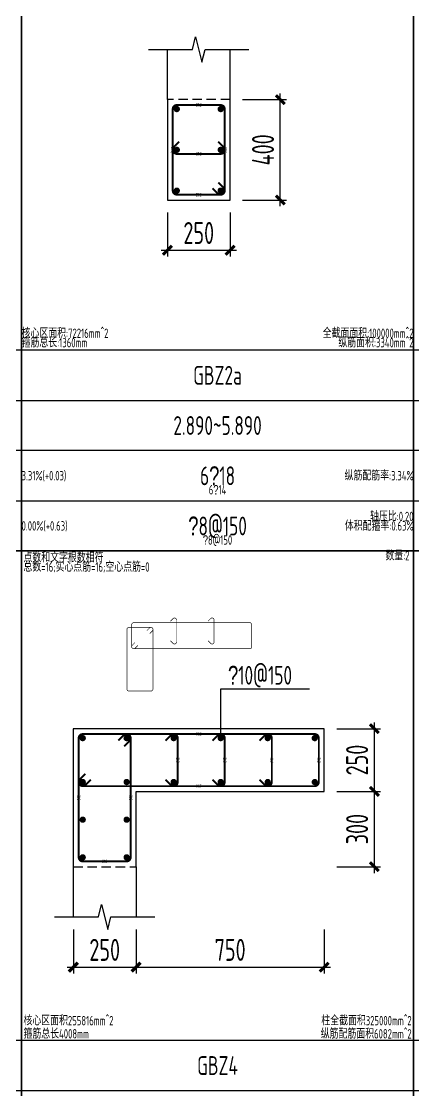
# Model space of a CAD drawing. Extents: x 154268 to 5133249, y -1832900 to 601179.
# Drawn here: x 559674 to 565929, y 568591 to 585631 of the extents above; entities that cross this region are included whole.
import ezdxf
from ezdxf.enums import TextEntityAlignment as Align

# ---------------------------------------------------------------- set-up
doc = ezdxf.new("R2010")
doc.units = 0
doc.header["$LTSCALE"] = 1000
doc.linetypes.add('DASHED', pattern=[0.75, 0.5, -0.25])
for name, color, linetype in [('TAB', 7, 'Continuous'), ('TAB_TEXT', 7, 'Continuous'), ('THIN', 7, 'Continuous'), ('WALL_DE', 7, 'Continuous'), ('WCOL_DE', 7, 'Continuous'), ('WCOL_DE_DIM', 3, 'Continuous'), ('WCOL_DE_REIND', 1, 'Continuous'), ('WCOL_DE_REINL', 1, 'Continuous'), ('墙单独标注', 1, 'Continuous')]:
    doc.layers.add(name, color=color, linetype=linetype)
for name, color, linetype, plot in [('墙柱归并数量', 8, 'Continuous', False), ('墙柱箍筋长度', 3, 'Continuous', False), ('墙柱配筋校核数据', 34, 'Continuous', False)]:
    doc.layers.add(name, color=color, linetype=linetype, plot=plot)
doc.styles.add('TSSD_Dimension', font='tssdeng.shx', dxfattribs={"width": 0.7, "bigfont": 'Hztxt.shx'})
doc.styles.add('TSSD_Label', font='tssdeng.shx', dxfattribs={"width": 0.7, "bigfont": 'hztxt.shx'})
doc.styles.add('tssd_rein', font='tssdeng.shx', dxfattribs={"width": 0.7, "bigfont": 'hztxt.shx'})
doc.dimstyles.new('TSSD_25_100_WCOLU_DIM', dxfattribs={"dimtxt": 350, "dimasz": 100, "dimexe": 100, "dimexo": 200, "dimgap": 100, "dimtad": 1, "dimdec": 0, "dimlfac": 0.25, "dimzin": 0, "dimdsep": 46, "dimtxsty": 'TSSD_Dimension', "dimblk": 'ARCHTICK', "dimcen": 0, "dimdle": 100, "dimclrt": 7, "dimadec": 0, "dimazin": 0, "dimtfac": 1, "dimtdec": 0, "dimtix": 1, "dimtmove": 2, "dimatfit": 3, "dimfxl": 1, "dimtolj": 1, "dimtzin": 0, "dimarcsym": 0})

# ---------------------------------------------------------------- blocks, each defined once
blk = doc.blocks.new('_ArchTick')
at = {"color": 0, "linetype": 'ByBlock', "const_width": 0.5}
blk.add_lwpolyline([(-0.71, -0.71), (0.71, 0.71)], dxfattribs=at)
blk = doc.blocks.new('*D5143')
at = {"layer": 'Defpoints', "color": 0, "transparency": 16777216}
for p in [(563003, 584384), (563803, 584384), (563003, 582784)]:
    blk.add_point(p, dxfattribs=at)
at = {"layer": 'WCOL_DE_DIM', "color": 0, "lineweight": -2, "transparency": 16777216}
for p, q in [((563803, 582684), (563803, 584484)), ((563203, 584384), (563903, 584384)), ((563203, 582784), (563903, 582784))]:
    blk.add_line(p, q, dxfattribs=at)
at = {"layer": 'WCOL_DE_DIM', "color": 0, "lineweight": -2, "transparency": 16777216, "xscale": 100, "yscale": 100, "zscale": 100}
for p, rotation in [((563803, 584384), 90), ((563803, 582784), 270)]:
    blk.add_blockref('_ArchTick', p, dxfattribs=dict(at, rotation=rotation))
at = {"layer": 'WCOL_DE_DIM', "color": 7, "transparency": 16777216, "insert": (563528, 583584), "char_height": 350, "attachment_point": 5, "rotation": 90, "style": 'TSSD_Dimension'}
blk.add_mtext('\\A1;400', dxfattribs=at)
blk = doc.blocks.new('*D5144')
at = {"layer": 'Defpoints', "color": 0, "transparency": 16777216}
for p in [(562003, 582784), (563003, 582784), (563003, 581984)]:
    blk.add_point(p, dxfattribs=at)
at = {"layer": 'WCOL_DE_DIM', "color": 0, "lineweight": -2, "transparency": 16777216}
for p, q in [((562003, 582584), (562003, 581884)), ((563003, 582584), (563003, 581884)), ((561903, 581984), (563103, 581984))]:
    blk.add_line(p, q, dxfattribs=at)
at = {"layer": 'WCOL_DE_DIM', "color": 0, "lineweight": -2, "transparency": 16777216, "xscale": 100, "yscale": 100, "zscale": 100, "rotation": 180}
blk.add_blockref('_ArchTick', (562003, 581984), dxfattribs=at)
at = {"layer": 'WCOL_DE_DIM', "color": 0, "lineweight": -2, "transparency": 16777216, "xscale": 100, "yscale": 100, "zscale": 100}
blk.add_blockref('_ArchTick', (563003, 581984), dxfattribs=at)
at = {"layer": 'WCOL_DE_DIM', "color": 7, "transparency": 16777216, "insert": (562503, 582259), "char_height": 350, "attachment_point": 5, "style": 'TSSD_Dimension'}
blk.add_mtext('\\A1;250', dxfattribs=at)
blk = doc.blocks.new('*D5147')
at = {"layer": 'Defpoints', "color": 0, "transparency": 16777216}
for p in [(564503, 573359), (565303, 573359), (564503, 572159)]:
    blk.add_point(p, dxfattribs=at)
at = {"layer": 'WCOL_DE_DIM', "color": 0, "lineweight": -2, "transparency": 16777216}
for p, q in [((565303, 572059), (565303, 573459)), ((564703, 573359), (565403, 573359)), ((564703, 572159), (565403, 572159))]:
    blk.add_line(p, q, dxfattribs=at)
at = {"layer": 'WCOL_DE_DIM', "color": 0, "lineweight": -2, "transparency": 16777216, "xscale": 100, "yscale": 100, "zscale": 100}
for p, rotation in [((565303, 573359), 90), ((565303, 572159), 270)]:
    blk.add_blockref('_ArchTick', p, dxfattribs=dict(at, rotation=rotation))
at = {"layer": 'WCOL_DE_DIM', "color": 7, "transparency": 16777216, "insert": (565028, 572759), "char_height": 350, "attachment_point": 5, "rotation": 90, "style": 'TSSD_Dimension'}
blk.add_mtext('\\A1;300', dxfattribs=at)
blk = doc.blocks.new('*D5148')
at = {"layer": 'Defpoints', "color": 0, "transparency": 16777216}
for p in [(564503, 574359), (565303, 574359), (564503, 573359)]:
    blk.add_point(p, dxfattribs=at)
at = {"layer": 'WCOL_DE_DIM', "color": 0, "lineweight": -2, "transparency": 16777216}
for p, q in [((565303, 573259), (565303, 574459)), ((564703, 574359), (565403, 574359)), ((564703, 573359), (565403, 573359))]:
    blk.add_line(p, q, dxfattribs=at)
at = {"layer": 'WCOL_DE_DIM', "color": 0, "lineweight": -2, "transparency": 16777216, "xscale": 100, "yscale": 100, "zscale": 100}
for p, rotation in [((565303, 574359), 90), ((565303, 573359), 270)]:
    blk.add_blockref('_ArchTick', p, dxfattribs=dict(at, rotation=rotation))
at = {"layer": 'WCOL_DE_DIM', "color": 7, "transparency": 16777216, "insert": (565028, 573859), "char_height": 350, "attachment_point": 5, "rotation": 90, "style": 'TSSD_Dimension'}
blk.add_mtext('\\A1;250', dxfattribs=at)
blk = doc.blocks.new('*D5149')
at = {"layer": 'Defpoints', "color": 0, "transparency": 16777216}
for p in [(560503, 571359), (561503, 571359), (561503, 570559)]:
    blk.add_point(p, dxfattribs=at)
at = {"layer": 'WCOL_DE_DIM', "color": 0, "lineweight": -2, "transparency": 16777216}
for p, q in [((560503, 571159), (560503, 570459)), ((561503, 571159), (561503, 570459)), ((560403, 570559), (561603, 570559))]:
    blk.add_line(p, q, dxfattribs=at)
at = {"layer": 'WCOL_DE_DIM', "color": 0, "lineweight": -2, "transparency": 16777216, "xscale": 100, "yscale": 100, "zscale": 100, "rotation": 180}
blk.add_blockref('_ArchTick', (560503, 570559), dxfattribs=at)
at = {"layer": 'WCOL_DE_DIM', "color": 0, "lineweight": -2, "transparency": 16777216, "xscale": 100, "yscale": 100, "zscale": 100}
blk.add_blockref('_ArchTick', (561503, 570559), dxfattribs=at)
at = {"layer": 'WCOL_DE_DIM', "color": 7, "transparency": 16777216, "insert": (561003, 570834), "char_height": 350, "attachment_point": 5, "style": 'TSSD_Dimension'}
blk.add_mtext('\\A1;250', dxfattribs=at)
blk = doc.blocks.new('*D5150')
at = {"layer": 'Defpoints', "color": 0, "transparency": 16777216}
for p in [(561503, 571359), (564503, 571359), (564503, 570559)]:
    blk.add_point(p, dxfattribs=at)
at = {"layer": 'WCOL_DE_DIM', "color": 0, "lineweight": -2, "transparency": 16777216}
for p, q in [((561503, 571159), (561503, 570459)), ((564503, 571159), (564503, 570459)), ((561403, 570559), (564603, 570559))]:
    blk.add_line(p, q, dxfattribs=at)
at = {"layer": 'WCOL_DE_DIM', "color": 0, "lineweight": -2, "transparency": 16777216, "xscale": 100, "yscale": 100, "zscale": 100, "rotation": 180}
blk.add_blockref('_ArchTick', (561503, 570559), dxfattribs=at)
at = {"layer": 'WCOL_DE_DIM', "color": 0, "lineweight": -2, "transparency": 16777216, "xscale": 100, "yscale": 100, "zscale": 100}
blk.add_blockref('_ArchTick', (564503, 570559), dxfattribs=at)
at = {"layer": 'WCOL_DE_DIM', "color": 7, "transparency": 16777216, "insert": (563003, 570834), "char_height": 350, "attachment_point": 5, "style": 'TSSD_Dimension'}
blk.add_mtext('\\A1;750', dxfattribs=at)

msp = doc.modelspace()

# ---------------------------------------------------------------- linework, layer by layer
at = {"layer": 'TAB'}
for points in [[(553427.7, 577191.3), (559677.7, 577191.3), (559677.7, 588191.3), (553427.7, 588191.3), (553427.7, 577191.3), (553427.7, 577991.3), (559677.7, 577991.3), (559677.7, 578791.3), (553427.7, 578791.3), (553427.7, 579591.3), (559677.7, 579591.3), (559677.7, 580391.3), (553427.7, 580391.3)], [(559677.7, 577191.3), (565927.7, 577191.3), (565927.7, 588191.3), (559677.7, 588191.3), (559677.7, 577191.3), (559677.7, 577991.3), (565927.7, 577991.3), (565927.7, 578791.3), (559677.7, 578791.3), (559677.7, 579591.3), (565927.7, 579591.3), (565927.7, 580391.3), (559677.7, 580391.3)], [(565927.7, 577191.3), (572177.7, 577191.3), (572177.7, 588191.3), (565927.7, 588191.3), (565927.7, 577191.3), (565927.7, 577991.3), (572177.7, 577991.3), (572177.7, 578791.3), (565927.7, 578791.3), (565927.7, 579591.3), (572177.7, 579591.3), (572177.7, 580391.3), (565927.7, 580391.3)], [(553427.7, 566191.3), (559677.7, 566191.3), (559677.7, 577191.3), (553427.7, 577191.3), (553427.7, 566191.3), (553427.7, 566991.3), (559677.7, 566991.3), (559677.7, 567791.3), (553427.7, 567791.3), (553427.7, 568591.3), (559677.7, 568591.3), (559677.7, 569391.3), (553427.7, 569391.3)], [(559677.7, 566191.3), (565927.7, 566191.3), (565927.7, 577191.3), (559677.7, 577191.3), (559677.7, 566191.3), (559677.7, 566991.3), (565927.7, 566991.3), (565927.7, 567791.3), (559677.7, 567791.3), (559677.7, 568591.3), (565927.7, 568591.3), (565927.7, 569391.3), (559677.7, 569391.3)], [(565927.7, 566191.3), (572177.7, 566191.3), (572177.7, 577191.3), (565927.7, 577191.3), (565927.7, 566191.3), (565927.7, 566991.3), (572177.7, 566991.3), (572177.7, 567791.3), (565927.7, 567791.3), (565927.7, 568591.3), (572177.7, 568591.3), (572177.7, 569391.3), (565927.7, 569391.3)]]:
    msp.add_lwpolyline(points, dxfattribs=at)
at = {"layer": 'THIN'}
for points in [[(561702.7, 585183.8), (562402.7, 585183.8), (562452.7, 585383.8), (562552.7, 584983.8), (562602.7, 585183.8), (563302.7, 585183.8)], [(560202.7, 571358.8), (560902.7, 571358.8), (560952.7, 571558.8), (561052.7, 571158.8), (561102.7, 571358.8), (561802.7, 571358.8)]]:
    msp.add_lwpolyline(points, dxfattribs=at)
at = {"layer": 'WALL_DE'}
for p, q in [((562002.7, 584383.8), (562002.7, 585183.8)), ((563002.7, 584383.8), (563002.7, 585183.8)), ((562002.7, 584383.8), (562002.7, 582783.8)), ((563002.7, 582783.8), (563002.7, 584383.8)), ((562002.7, 582783.8), (563002.7, 582783.8)), ((564502.7, 574358.8), (560502.7, 574358.8)), ((560502.7, 574358.8), (560502.7, 572158.8)), ((564502.7, 573358.8), (564502.7, 574358.8)), ((561502.7, 572158.8), (561502.7, 573358.8)), ((561502.7, 573358.8), (564502.7, 573358.8)), ((560502.7, 572158.8), (560502.7, 571358.8)), ((561502.7, 572158.8), (561502.7, 571358.8))]:
    msp.add_line(p, q, dxfattribs=at)
at = {"layer": 'WCOL_DE', "linetype": 'DASHED', "ltscale": 0.3}
for points in [[(562002.7, 584383.8), (562002.7, 582783.8), (563002.7, 582783.8), (563002.7, 584383.8)], [(560502.7, 572158.8), (561502.7, 572158.8), (561502.7, 573358.8), (564502.7, 573358.8), (564502.7, 574358.8), (560502.7, 574358.8)]]:
    msp.add_lwpolyline(points, close=True, dxfattribs=at)
at = {"layer": 'WCOL_DE_REIND', "const_width": 50}
for points in [[(562152.7, 584208.8, 1), (562152.7, 584258.8, 1), (562152.7, 584208.8, 1)], [(562852.7, 584208.8, 1), (562852.7, 584258.8, 1), (562852.7, 584208.8, 1)], [(562152.7, 583558.8, 1), (562152.7, 583608.8, 1), (562152.7, 583558.8, 1)], [(562852.7, 583558.8, 1), (562852.7, 583608.8, 1), (562852.7, 583558.8, 1)], [(562152.7, 582908.8, 1), (562152.7, 582958.8, 1), (562152.7, 582908.8, 1)], [(562852.7, 582908.8, 1), (562852.7, 582958.8, 1), (562852.7, 582908.8, 1)], [(560652.7, 574183.8, 1), (560652.7, 574233.8, 1), (560652.7, 574183.8, 1)], [(561352.7, 574183.8, 1), (561352.7, 574233.8, 1), (561352.7, 574183.8, 1)], [(562102.7, 574183.8, 1), (562102.7, 574233.8, 1), (562102.7, 574183.8, 1)], [(562852.7, 574183.8, 1), (562852.7, 574233.8, 1), (562852.7, 574183.8, 1)], [(563602.7, 574183.8, 1), (563602.7, 574233.8, 1), (563602.7, 574183.8, 1)], [(564352.7, 574183.8, 1), (564352.7, 574233.8, 1), (564352.7, 574183.8, 1)], [(560652.7, 573483.8, 1), (560652.7, 573533.8, 1), (560652.7, 573483.8, 1)], [(561352.7, 573483.8, 1), (561352.7, 573533.8, 1), (561352.7, 573483.8, 1)], [(562102.7, 573483.8, 1), (562102.7, 573533.8, 1), (562102.7, 573483.8, 1)], [(562852.7, 573483.8, 1), (562852.7, 573533.8, 1), (562852.7, 573483.8, 1)], [(563602.7, 573483.8, 1), (563602.7, 573533.8, 1), (563602.7, 573483.8, 1)], [(564352.7, 573483.8, 1), (564352.7, 573533.8, 1), (564352.7, 573483.8, 1)], [(560652.7, 572883.8, 1), (560652.7, 572933.8, 1), (560652.7, 572883.8, 1)], [(561352.7, 572883.8, 1), (561352.7, 572933.8, 1), (561352.7, 572883.8, 1)], [(560652.7, 572283.8, 1), (560652.7, 572333.8, 1), (560652.7, 572283.8, 1)], [(561352.7, 572283.8, 1), (561352.7, 572333.8, 1), (561352.7, 572283.8, 1)]]:
    msp.add_lwpolyline(points, format="xyb", dxfattribs=at)
at = {"layer": 'WCOL_DE_REINL'}
for points, const_width in [([(562813.8, 583064.6), (562898.7, 582979.8, -0.6681786), (562852.7, 582868.8), (562152.7, 582868.8, -0.4142136), (562087.7, 582933.8), (562087.7, 584233.8, -0.4142136), (562152.7, 584298.8), (562852.7, 584298.8, -0.4142136), (562917.7, 584233.8), (562917.7, 582933.8, -0.6681786), (562806.7, 582887.9), (562721.9, 582972.7)], 30), ([(562049.8, 575760.8), (562092.2, 575718.3, 0.6681786), (562147.7, 575741.3), (562147.7, 576091.3, 0.6681786), (562092.2, 576114.3), (562049.8, 576071.9)], 10), ([(562649.8, 575760.8), (562692.2, 575718.3, 0.6681786), (562747.7, 575741.3), (562747.7, 576091.3, 0.6681786), (562692.2, 576114.3), (562649.8, 576071.9)], 10), ([(561674.8, 575921.9), (561717.2, 575964.3, -0.6681786), (561772.7, 575941.3), (561772.7, 574991.3, -0.4142136), (561740.2, 574958.8), (561390.2, 574958.8, -0.4142136), (561357.7, 574991.3), (561357.7, 575941.3, -0.4142136), (561390.2, 575973.8), (561740.2, 575973.8, -0.6681786), (561763.2, 575918.3), (561720.8, 575875.9)], 10), ([(561530.6, 575685.8), (561488.2, 575643.3, -0.6681786), (561432.7, 575666.3), (561432.7, 576016.3, -0.4142136), (561465.2, 576048.8), (563315.2, 576048.8, -0.4142136), (563347.7, 576016.3), (563347.7, 575666.3, -0.4142136), (563315.2, 575633.8), (561465.2, 575633.8, -0.6681786), (561442.2, 575689.3), (561484.6, 575731.7)], 10), ([(560783.5, 573547.7), (560698.7, 573462.9, -0.6681786), (560587.7, 573508.8), (560587.7, 574208.8, -0.4142136), (560652.7, 574273.8), (564352.7, 574273.8, -0.4142136), (564417.7, 574208.8), (564417.7, 573508.8, -0.4142136), (564352.7, 573443.8), (560652.7, 573443.8, -0.6681786), (560606.7, 573554.8), (560691.6, 573639.6)], 30), ([(561221.9, 574169.9), (561306.7, 574254.8, -0.6681786), (561417.7, 574208.8), (561417.7, 572308.8, -0.4142136), (561352.7, 572243.8), (560652.7, 572243.8, -0.4142136), (560587.7, 572308.8), (560587.7, 574208.8, -0.4142136), (560652.7, 574273.8), (561352.7, 574273.8, -0.6681786), (561398.7, 574162.9), (561313.8, 574078)], 30)]:
    msp.add_lwpolyline(points, format="xyb", dxfattribs=dict(at, const_width=const_width))
at = {"layer": 'WCOL_DE_REINL', "color": 6, "const_width": 30}
for points in [[(562191.6, 583714.6), (562106.7, 583629.8, 0.6681786), (562152.7, 583518.8), (562852.7, 583518.8, 0.6681786), (562898.7, 583629.8), (562813.8, 583714.6)], [(561971.9, 573547.7), (562056.7, 573462.9, 0.6681786), (562167.7, 573508.8), (562167.7, 574208.8, 0.6681786), (562056.7, 574254.8), (561971.9, 574169.9)], [(562721.9, 573547.7), (562806.7, 573462.9, 0.6681786), (562917.7, 573508.8), (562917.7, 574208.8, 0.6681786), (562806.7, 574254.8), (562721.9, 574169.9)], [(563471.9, 573547.7), (563556.7, 573462.9, 0.6681786), (563667.7, 573508.8), (563667.7, 574208.8, 0.6681786), (563556.7, 574254.8), (563471.9, 574169.9)]]:
    msp.add_lwpolyline(points, format="xyb", dxfattribs=at)
at = {"layer": '墙单独标注'}
msp.add_line((562849.9, 574987.3), (562849.9, 574273.8), dxfattribs=at)
msp.add_lwpolyline([(564267.9, 574987.3), (562849.9, 574987.3)], dxfattribs=at)

# ---------------------------------------------------------------- texts
at = {"layer": 'TAB_TEXT', "style": 'TSSD_Label', "width": 0.7}
for s, p in [('GBZ2a', (562802.7, 579991.3)), ('2.890~5.890', (562802.7, 579191.3)), ('6\ue53218', (562802.7, 578391.3)), ('\ue5328@150', (562802.7, 577591.3)), ('GBZ4', (562802.7, 568991.3))]:
    msp.add_text(s, height=300, dxfattribs=at).set_placement(p, align=Align.MIDDLE)
at = {"layer": '墙单独标注', "style": 'TSSD_Label', "width": 0.7}
msp.add_text('\ue53210@150', height=300, dxfattribs=at).set_placement((563479.9, 575212.2), align=Align.MIDDLE)
at = {"layer": '墙柱归并数量', "style": 'TSSD_Label', "width": 0.7}
msp.add_text('数量:2 ', height=150, dxfattribs=at).set_placement((565927.7, 577191.3), align=Align.TOP_RIGHT)
at = {"layer": '墙柱箍筋长度', "width": 0.7}
for s, height, style, p in [('212', 60, 'TSSD_Label', (562502.7, 584298.8)), ('212', 60, 'TSSD_Label', (562502.7, 583518.8)), ('212', 60, 'TSSD_Label', (562502.7, 582868.8)), ('962', 54, 'tssd_rein', (562502.7, 574273.8)), ('962', 54, 'tssd_rein', (562502.7, 573443.8)), ('212', 54, 'tssd_rein', (561002.7, 572243.8))]:
    msp.add_text(s, height=height, dxfattribs=dict(at, style=style)).set_placement(p, align=Align.MIDDLE_CENTER)
for s, height, style, p in [('362', 60, 'TSSD_Label', (562087.7, 583583.8)), ('362', 60, 'TSSD_Label', (562917.7, 583583.8)), ('212', 54, 'tssd_rein', (562167.7, 573858.8)), ('212', 54, 'tssd_rein', (562917.7, 573858.8)), ('212', 54, 'tssd_rein', (563667.7, 573858.8)), ('212', 54, 'tssd_rein', (564417.7, 573858.8)), ('512', 54, 'tssd_rein', (560587.7, 573258.8)), ('512', 54, 'tssd_rein', (561417.7, 573258.8))]:
    msp.add_text(s, height=height, rotation=90, dxfattribs=dict(at, style=style)).set_placement(p, align=Align.MIDDLE_CENTER)
at = {"layer": '墙柱配筋校核数据', "style": 'TSSD_Label', "width": 0.7}
for s, p in [('核心区面积:72216mm^ 2', (559677.7, 580541.3)), ('箍筋总长:1360mm', (559677.7, 580391.3))]:
    msp.add_text(s, height=150, dxfattribs=at).set_placement(p, align=Align.BOTTOM_LEFT)
for s, p in [('全截面面积:100000mm^ 2', (565927.7, 580541.3)), ('纵筋面积:3340mm^ 2', (565927.7, 580391.3))]:
    msp.add_text(s, height=150, dxfattribs=at).set_placement(p, align=Align.BOTTOM_RIGHT)
at = {"layer": '墙柱配筋校核数据', "width": 0.7}
for s, style, p in [('3.31%(+0.03)', 'TSSD_Label', (559677.7, 578391.3)), ('0.00%(+0.63)', 'TSSD_Label', (559677.7, 577591.3)), ('点数和文字根数相符', 'tssd_rein', (559707.7, 577086.3)), ('总数=16;实心点筋=16;空心点筋=0', 'tssd_rein', (559707.7, 576936.3)), ('核心区面积255816mm^ 2', 'tssd_rein', (559707.7, 569706.3)), ('箍筋总长4008mm', 'tssd_rein', (559707.7, 569496.3))]:
    msp.add_text(s, height=150, dxfattribs=dict(at, style=style)).set_placement(p, align=Align.MIDDLE_LEFT)
for s, style, p in [('纵筋配筋率:3.34%', 'TSSD_Label', (565927.7, 578391.3)), ('轴压比:0.20', 'TSSD_Label', (565927.7, 577741.3)), ('体积配箍率:0.63%', 'TSSD_Label', (565927.7, 577591.3)), ('柱全截面积325000mm^ 2', 'tssd_rein', (565897.7, 569706.3)), ('纵筋配筋面积6082mm^ 2', 'tssd_rein', (565897.7, 569496.3))]:
    msp.add_text(s, height=150, dxfattribs=dict(at, style=style)).set_placement(p, align=Align.MIDDLE_RIGHT)
at = {"layer": '墙柱配筋校核数据', "style": 'TSSD_Label', "width": 0.7}
for s, p in [('6\ue53214', (562802.7, 578166.3)), ('\ue5328@150', (562802.7, 577366.3))]:
    msp.add_text(s, height=150, dxfattribs=at).set_placement(p, align=Align.MIDDLE_CENTER)

# ---------------------------------------------------------------- dimensions: what is measured, and where the dimension line sits
at = {"layer": 'WCOL_DE_DIM'}
for base, p1, p2, picture, middle in [((563802.7, 584383.8), (563002.7, 582783.8), (563002.7, 584383.8), '*D5143', (563527.7, 583583.8)), ((565302.7, 574358.8), (564502.7, 573358.8), (564502.7, 574358.8), '*D5148', (565027.7, 573858.8)), ((565302.7, 573358.8), (564502.7, 572158.8), (564502.7, 573358.8), '*D5147', (565027.7, 572758.8))]:
    dim = msp.add_linear_dim(base=base, p1=p1, p2=p2, angle=90, dimstyle='TSSD_25_100_WCOLU_DIM', dxfattribs=at)
    dim.commit()
    dim.dimension.update_dxf_attribs({"geometry": picture, "text_midpoint": middle})
for base, p1, p2, picture, middle in [((563002.7, 581983.8), (562002.7, 582783.8), (563002.7, 582783.8), '*D5144', (562502.7, 582258.8)), ((561502.7, 570558.8), (560502.7, 571358.8), (561502.7, 571358.8), '*D5149', (561002.7, 570833.8)), ((564502.7, 570558.8), (561502.7, 571358.8), (564502.7, 571358.8), '*D5150', (563002.7, 570833.8))]:
    dim = msp.add_linear_dim(base=base, p1=p1, p2=p2, dimstyle='TSSD_25_100_WCOLU_DIM', dxfattribs=at)
    dim.commit()
    dim.dimension.update_dxf_attribs({"geometry": picture, "text_midpoint": middle})

doc.saveas('drawing.dxf')
